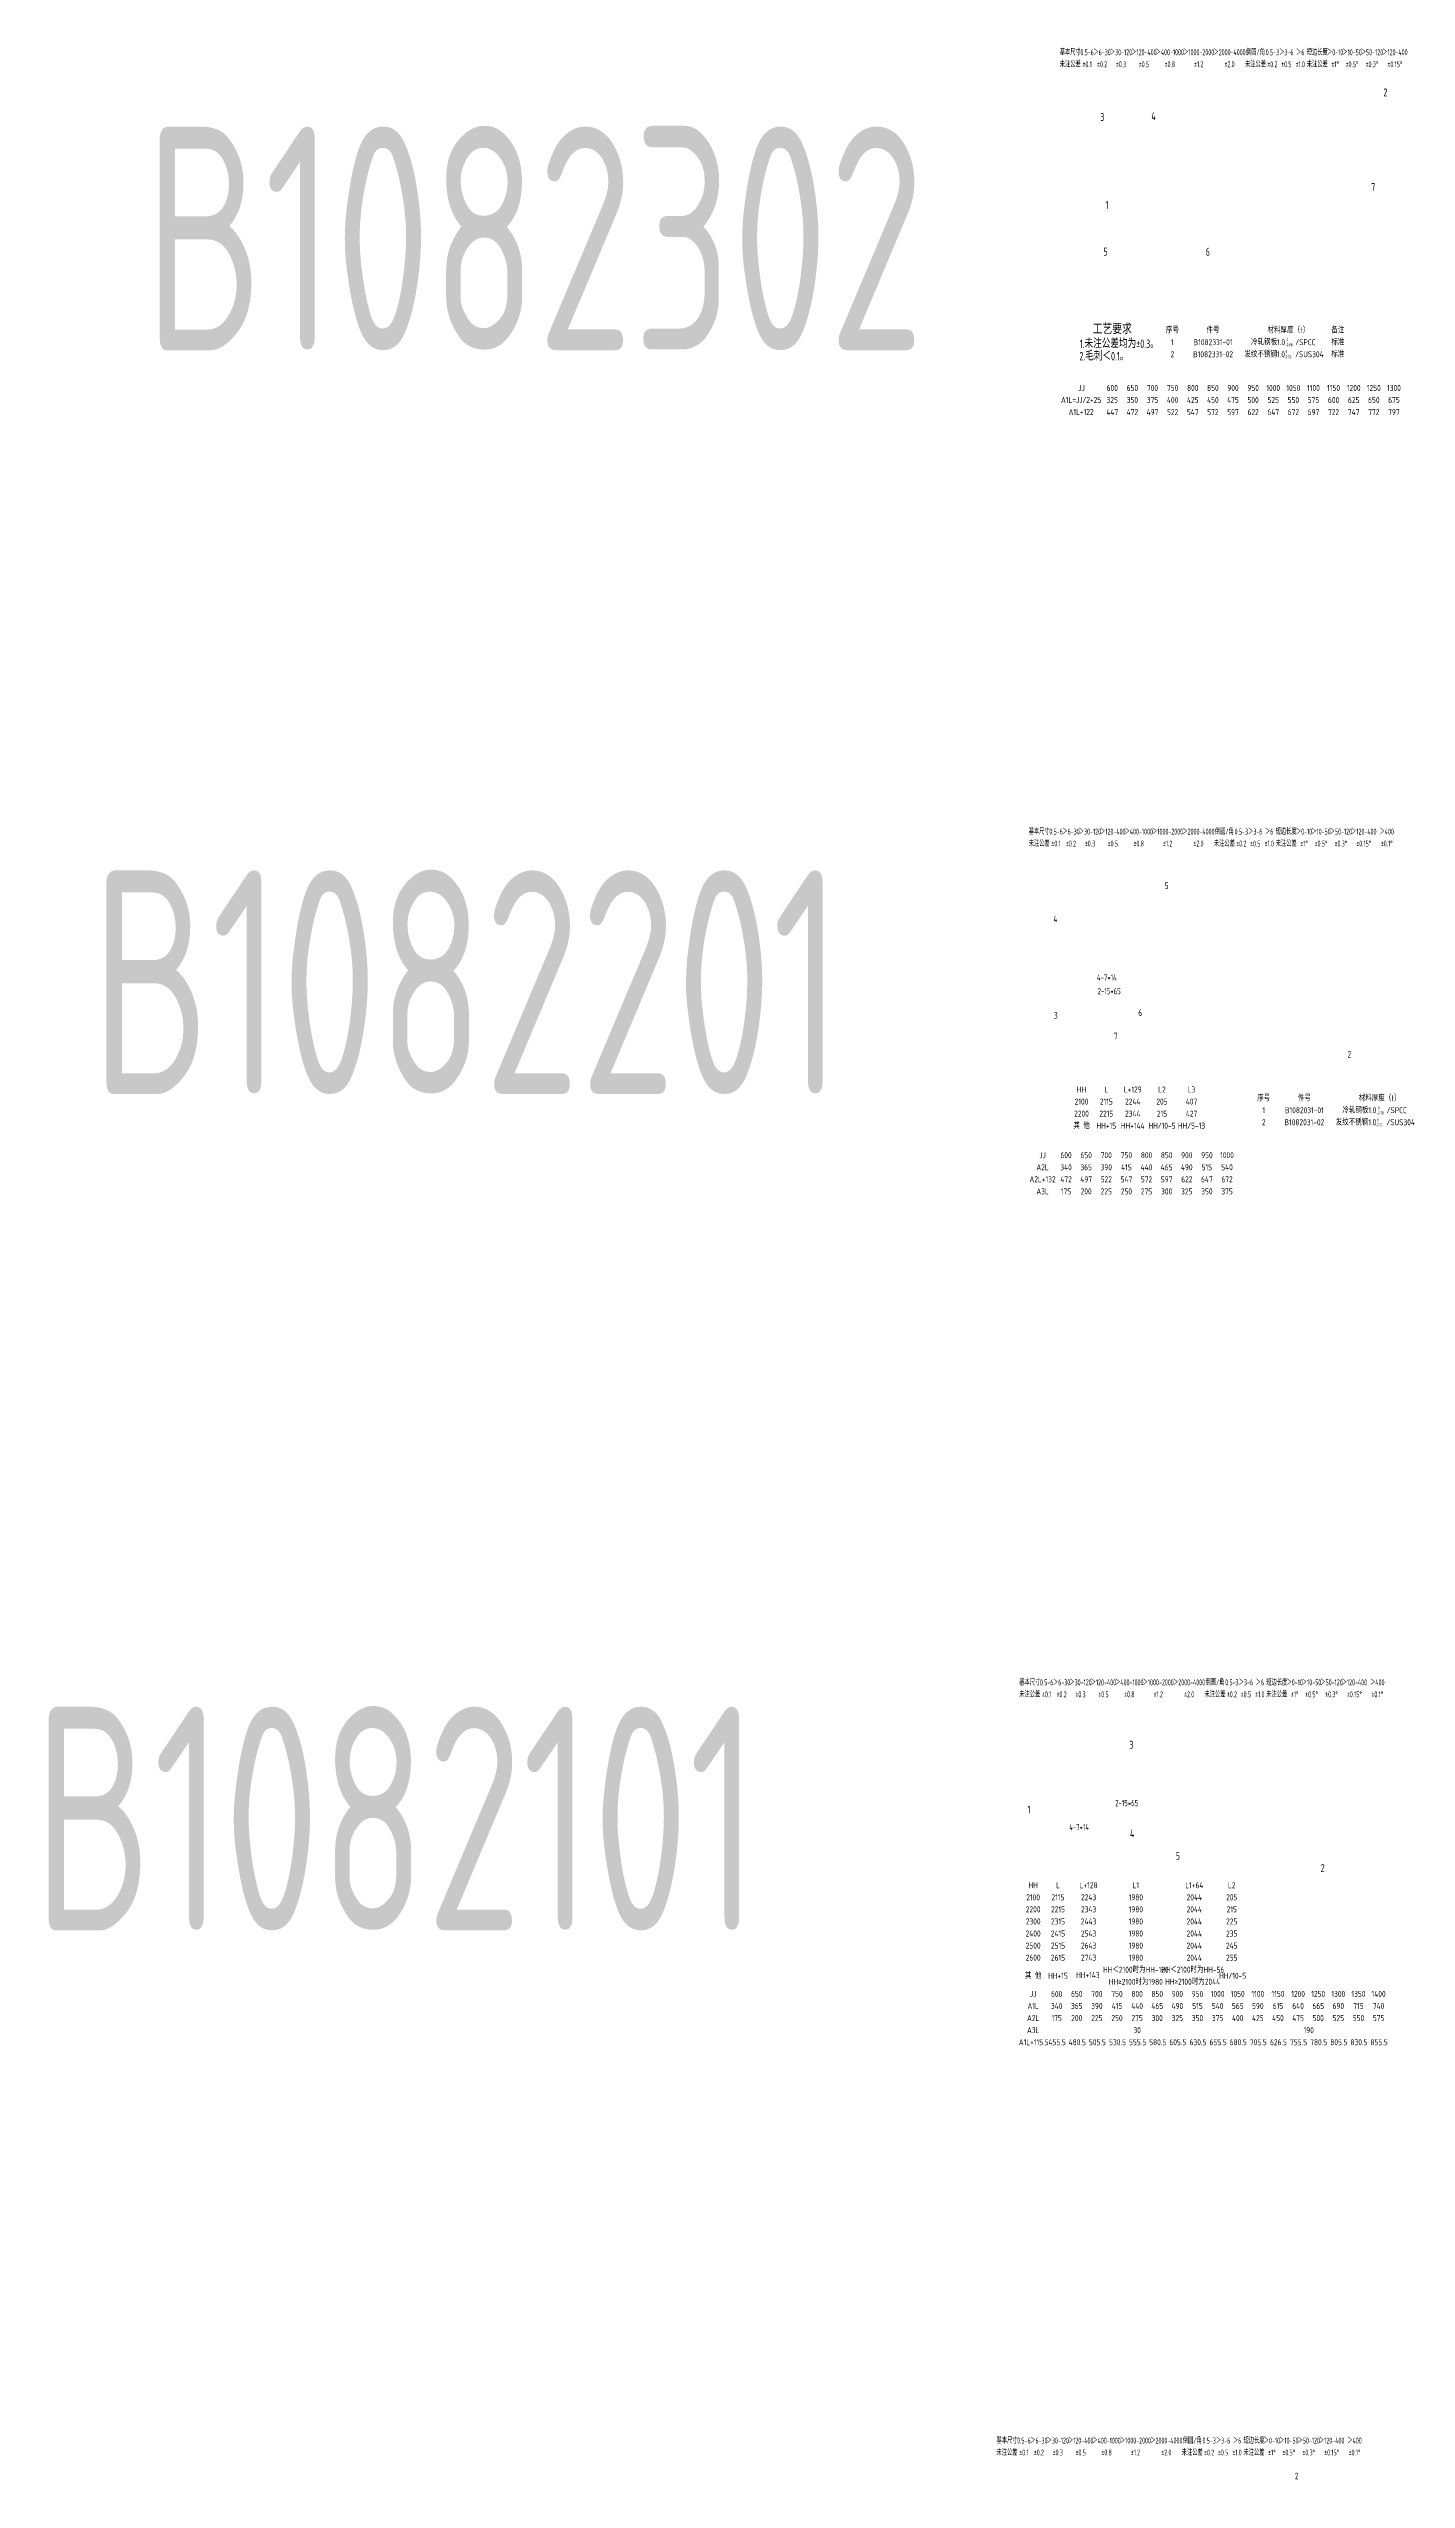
# Model space of a CAD drawing. Header units: inches. Extents: x 14216 to 120088, y -29410 to 23559.
# Drawn here: x 14291 to 20364, y -17464 to -6595 of the extents above; entities that cross this region are included whole.
import ezdxf
from ezdxf.enums import TextEntityAlignment as Align

# ---------------------------------------------------------------- set-up
doc = ezdxf.new("R2010")
doc.units = ezdxf.units.IN
doc.header["$LTSCALE"] = 0.3
doc.header["$MEASUREMENT"] = 0
for name, color, linetype in [('1粗实线', 4, 'Continuous'), ('2', 2, 'Continuous'), ('2细实线', 2, 'Continuous')]:
    doc.layers.add(name, color=color, linetype=linetype)
doc.layers.add('粗实线', color=7, linetype='Continuous', lineweight=30)
doc.styles.add('HZ', font='isocp2.shx', dxfattribs={"width": 0.7, "bigfont": 'hztxt.shx'})

msp = doc.modelspace()

# ---------------------------------------------------------------- texts
at = {"layer": '1粗实线', "color": 4, "style": 'HZ', "width": 0.8}
for s, p in [('2', (20261.535, -6808.451)), ('3', (18994.949, -6918.463)), ('4', (19223.518, -6915.218)), ('1', (19018.231, -7311.87)), ('7', (20206.486, -7232.315)), ('5', (19009.085, -7520.548)), ('6', (19466.41, -7521.243)), ('3', (19125, -14197.083)), ('1', (18669.633, -14486.432)), ('4', (19127.742, -14593.83)), ('5', (19332.244, -14693.407)), ('2', (19980.751, -14747.607))]:
    msp.add_text(s, height=35.64, dxfattribs=at).set_placement(p)
at = {"layer": '1粗实线', "color": 6, "char_height": 28, "attachment_point": 5, "style": 'HZ'}
for s, insert in [('\\A1;2-15*65', (19113.217, -14439.677)), ('\\A1;4-7*14', (18900.532, -14547.472))]:
    msp.add_mtext(s, dxfattribs=dict(at, insert=insert))
at = {"layer": '2', "color": 6, "style": 'HZ', "width": 0.75}
for s, p in [('1.未注公差均为±0.3。', (18903.956, -7933.876)), ('2.毛刺＜0.1。', (18901.81, -7989.271))]:
    msp.add_text(s, height=38, dxfattribs=at).set_placement(p)
at = {"layer": '2', "style": 'HZ', "width": 0.8}
for s, p in [('序号', (19317.933, -7853.65)), ('1', (19317.933, -7907.65)), ('B1082331-01', (19499.608, -7907.65)), ('件号', (19499.608, -7853.65)), ('冷轧钢板1.0   /SPCC', (19813.768, -7907.65)), ('材料厚度（t）', (19836.494, -7853.65)), ('标准', (20057.556, -7907.65)), ('备注', (20057.556, -7853.65)), ('2', (19317.933, -7961.65)), ('B1082331-02', (19499.608, -7961.65)), ('发纹不锈钢1.0   /SUS304 ', (19824.582, -7961.65)), ('标准', (20057.556, -7961.65)), ('2100', (18911.199, -11303.084)), ('HH', (18911.199, -11249.084)), ('2115', (19022.199, -11303.084)), ('L', (19022.199, -11249.084)), ('L+129', (19140.517, -11249.084)), ('2244', (19140.517, -11303.084)), ('205', (19271.199, -11303.084)), ('L2', (19271.199, -11249.084)), ('407', (19403.199, -11303.084)), ('L3', (19403.199, -11249.084)), ('序号', (19726.26, -11287.7)), ('件号', (19907.934, -11287.7)), ('材料厚度（t）', (20244.82, -11287.7)), ('其 他', (18911.199, -11411.084)), ('2200', (18911.199, -11357.084)), ('HH+15', (19022.199, -11411.084)), ('2215', (19022.199, -11357.084)), ('HH+144', (19140.517, -11411.084)), ('2344', (19140.517, -11357.084)), ('HH/10-5', (19271.199, -11411.084)), ('215', (19271.199, -11357.084)), ('HH/5-13', (19403.199, -11411.084)), ('427', (19403.199, -11357.084)), ('2', (19726.26, -11395.7)), ('1', (19726.26, -11341.7)), ('B1082031-02', (19907.934, -11395.7)), ('B1082031-01', (19907.934, -11341.7)), ('发纹不锈钢1.0   /SUS304 ', (20232.909, -11395.7)), ('冷轧钢板1.0   /SPCC', (20222.094, -11341.7)), ('2100', (18694.936, -14860.947)), ('HH', (18694.936, -14806.947)), ('2115', (18805.936, -14860.947)), ('L', (18805.936, -14806.947)), ('L+128', (18942.961, -14806.947)), ('2243', (18942.961, -14860.947)), ('1980', (19154.188, -14860.947)), ('L1', (19154.188, -14806.947)), ('L1+64', (19415.794, -14806.947)), ('2044', (19415.794, -14860.947)), ('205', (19583.188, -14860.947)), ('L2', (19583.188, -14806.947)), ('2300', (18694.936, -14968.947)), ('2200', (18694.936, -14914.947)), ('2315', (18805.936, -14968.947)), ('2215', (18805.936, -14914.947)), ('2443', (18942.961, -14968.947)), ('2343', (18942.961, -14914.947)), ('1980', (19154.188, -14914.947)), ('1980', (19154.188, -14968.947)), ('2044', (19415.794, -14914.947)), ('2044', (19415.794, -14968.947)), ('225', (19583.188, -14968.947)), ('215', (19583.188, -14914.947)), ('2400', (18694.936, -15022.947)), ('2500', (18694.936, -15076.947)), ('2415', (18805.936, -15022.947)), ('2515', (18805.936, -15076.947)), ('2543', (18942.961, -15022.947)), ('2643', (18942.961, -15076.947)), ('1980', (19154.188, -15022.947)), ('1980', (19154.188, -15076.947)), ('2044', (19415.794, -15022.947)), ('2044', (19415.794, -15076.947)), ('245', (19583.188, -15076.947)), ('235', (19583.188, -15022.947)), ('其 他', (18694.936, -15211.947)), ('2600', (18694.936, -15130.947)), ('HH+15', (18805.936, -15211.947)), ('2615', (18805.936, -15130.947)), ('HH+143', (18939.94, -15208.961)), ('2743', (18942.961, -15130.947)), ('HH＜2100时为HH-120', (19154.188, -15184.947)), ('1980', (19154.188, -15130.947)), ('HH＜2100时为HH-56', (19408.363, -15184.413)), ('2044', (19415.794, -15130.947)), ('HH/10-5', (19587.261, -15211.947)), ('255', (19583.188, -15130.947)), ('HH≥2100时为1980', (19154.188, -15238.947)), ('HH≥2100时为2044', (19408.363, -15238.413))]:
    msp.add_text(s, height=27, dxfattribs=at).set_placement(p, align=Align.MIDDLE_CENTER)
at = {"layer": '2', "color": 4, "style": 'HZ', "width": 0.7}
for s, p in [('5', (19283.087, -10352.829)), ('4', (18785.677, -10501.338)), ('3', (18788.249, -10932.431)), ('6', (19165.337, -10920.576)), ('7', (19056.583, -11024.859)), ('2', (20101.394, -11106.376)), ('2', (19865.995, -17463.705))]:
    msp.add_text(s, height=30, dxfattribs=at).set_placement(p)
at = {"layer": '2', "color": 6, "attachment_point": 5, "style": 'HZ'}
for s, insert, char_height in [('\\A1;B1082302', (16464.493, -7443.573), 1000), ('\\A1;B1082201', (16162.378, -10769.369), 1000), ('\\A1;4-7*14', (19024.33, -10748.322), 28), ('\\A1;2-15*65', (19034.953, -10809.336), 28), ('\\A1;B1082101', (15846.57, -14508.975), 1000)]:
    msp.add_mtext(s, dxfattribs=dict(at, insert=insert, char_height=char_height))
at = {"layer": '2', "char_height": 13.728, "attachment_point": 1, "style": 'HZ'}
for s, insert in [(' 0\\P-0.08', (19821.876, -7889.799)), (' 0\\P-0.06', (19817.268, -7943.315)), (' 0\\P-0.06', (20225.595, -11377.364)), (' 0\\P-0.08', (20230.202, -11323.848))]:
    msp.add_mtext(s, dxfattribs=dict(at, insert=insert))
at = {"layer": '2细实线', "linetype": 'ByBlock', "style": 'HZ', "width": 0.65}
for s, p in [('基本尺寸', (18860.616, -6611.434)), ('0.5-6', (18936.351, -6611.434)), ('＞6-30', (19003.176, -6611.434)), ('＞30-120', (19087.821, -6611.434)), ('＞120-400', (19190.286, -6611.434)), ('＞400-1000', (19306.116, -6611.434)), ('＞1000-2000', (19435.311, -6611.434)), ('＞2000-4000', (19573.416, -6611.434)), ('倒圆/角', (19689.246, -6611.434)), ('0.5-3', (19764.981, -6611.434)), ('＞3-6', (19827.351, -6611.434)), ('＞6', (19889.721, -6611.434)), ('短边长度', (19965.456, -6611.434)), ('＞0-10', (20045.646, -6611.434)), ('＞10-50', (20121.381, -6611.434)), ('＞50-120', (20210.481, -6611.434)), ('＞120-400', (20312.946, -6611.434)), ('未注公差', (18860.616, -6664.894)), ('%%p0.1', (18936.351, -6664.894)), ('%%p0.2', (19003.176, -6664.894)), ('%%p0.3', (19087.821, -6664.894)), ('%%p0.5', (19190.286, -6664.894)), ('%%p0.8', (19306.116, -6664.894)), ('%%p1.2', (19435.311, -6664.894)), ('%%p2.0', (19573.416, -6664.894)), ('未注公差', (19689.246, -6664.894)), ('%%p0.2', (19764.981, -6664.894)), ('%%p0.5', (19827.351, -6664.894)), ('%%p1.0', (19889.721, -6664.894)), ('未注公差', (19965.456, -6664.894)), ('%%p1%%d', (20045.646, -6664.894)), ('%%p0.5%%d', (20121.381, -6664.894)), ('%%p0.3%%d', (20210.481, -6664.894)), ('%%p0.15%%d', (20312.946, -6664.894)), ('基本尺寸', (18721.543, -10095.893)), ('0.5-6', (18797.278, -10095.893)), ('＞6-30', (18864.103, -10095.893)), ('＞30-120', (18948.748, -10095.893)), ('＞120-400', (19051.213, -10095.893)), ('＞400-1000', (19167.043, -10095.893)), ('＞1000-2000', (19296.238, -10095.893)), ('＞2000-4000', (19434.343, -10095.893)), ('倒圆/角', (19550.173, -10095.893)), ('0.5-3', (19625.908, -10095.893)), ('＞3-6', (19688.278, -10095.893)), ('＞6', (19750.648, -10095.893)), ('短边长度', (19826.383, -10095.893)), ('＞0-10', (19906.573, -10095.893)), ('＞10-50', (19982.308, -10095.893)), ('＞50-120', (20071.408, -10095.893)), ('＞120-400', (20173.873, -10095.893)), ('＞400', (20276.338, -10095.893)), ('未注公差', (18721.543, -10149.353)), ('%%p0.1', (18797.278, -10149.353)), ('%%p0.2', (18864.103, -10149.353)), ('%%p0.3', (18948.748, -10149.353)), ('%%p0.5', (19051.213, -10149.353)), ('%%p0.8', (19167.043, -10149.353)), ('%%p1.2', (19296.238, -10149.353)), ('%%p2.0', (19434.343, -10149.353)), ('未注公差', (19550.173, -10149.353)), ('%%p0.2', (19625.908, -10149.353)), ('%%p0.5', (19688.278, -10149.353)), ('%%p1.0', (19750.648, -10149.353)), ('未注公差', (19826.383, -10149.353)), ('%%p1%%d', (19906.573, -10149.353)), ('%%p0.5%%d', (19982.308, -10149.353)), ('%%p0.3%%d', (20071.408, -10149.353)), ('%%p0.15%%d', (20173.873, -10149.353)), ('%%p0.1%%d', (20276.338, -10149.353)), ('基本尺寸', (18679.486, -13900.071)), ('0.5-6', (18755.221, -13900.071)), ('＞6-30', (18822.046, -13900.071)), ('＞30-120', (18906.691, -13900.071)), ('＞120-400', (19009.156, -13900.071)), ('＞400-1000', (19124.986, -13900.071)), ('＞1000-2000', (19254.181, -13900.071)), ('＞2000-4000', (19392.286, -13900.071)), ('倒圆/角', (19508.116, -13900.071)), ('0.5-3', (19583.851, -13900.071)), ('＞3-6', (19646.221, -13900.071)), ('＞6', (19708.591, -13900.071)), ('短边长度', (19784.326, -13900.071)), ('＞0-10', (19864.516, -13900.071)), ('＞10-50', (19940.251, -13900.071)), ('＞50-120', (20029.351, -13900.071)), ('＞120-400', (20131.816, -13900.071)), ('＞400', (20234.281, -13900.071)), ('未注公差', (18679.486, -13953.531)), ('%%p0.1', (18755.221, -13953.531)), ('%%p0.2', (18822.046, -13953.531)), ('%%p0.3', (18906.691, -13953.531)), ('%%p0.5', (19009.156, -13953.531)), ('%%p0.8', (19124.986, -13953.531)), ('%%p1.2', (19254.181, -13953.531)), ('%%p2.0', (19392.286, -13953.531)), ('未注公差', (19508.116, -13953.531)), ('%%p0.2', (19583.851, -13953.531)), ('%%p0.5', (19646.221, -13953.531)), ('%%p1.0', (19708.591, -13953.531)), ('未注公差', (19784.326, -13953.531)), ('%%p1%%d', (19864.516, -13953.531)), ('%%p0.5%%d', (19940.251, -13953.531)), ('%%p0.3%%d', (20029.351, -13953.531)), ('%%p0.15%%d', (20131.816, -13953.531)), ('%%p0.1%%d', (20234.281, -13953.531)), ('基本尺寸', (18577.793, -17290.07)), ('0.5-6', (18653.528, -17290.07)), ('＞6-30', (18720.353, -17290.07)), ('＞30-120', (18804.998, -17290.07)), ('＞120-400', (18907.463, -17290.07)), ('＞400-1000', (19023.293, -17290.07)), ('＞1000-2000', (19152.488, -17290.07)), ('＞2000-4000', (19290.593, -17290.07)), ('倒圆/角', (19406.423, -17290.07)), ('0.5-3', (19482.158, -17290.07)), ('＞3-6', (19544.528, -17290.07)), ('＞6', (19606.898, -17290.07)), ('短边长度', (19682.633, -17290.07)), ('＞0-10', (19762.823, -17290.07)), ('＞10-50', (19838.558, -17290.07)), ('＞50-120', (19927.658, -17290.07)), ('＞120-400', (20030.123, -17290.07)), ('＞400', (20132.588, -17290.07)), ('未注公差', (18577.793, -17343.53)), ('%%p0.1', (18653.528, -17343.53)), ('%%p0.2', (18720.353, -17343.53)), ('%%p0.3', (18804.998, -17343.53)), ('%%p0.5', (18907.463, -17343.53)), ('%%p0.8', (19023.293, -17343.53)), ('%%p1.2', (19152.488, -17343.53)), ('%%p2.0', (19290.593, -17343.53)), ('未注公差', (19406.423, -17343.53)), ('%%p0.2', (19482.158, -17343.53)), ('%%p0.5', (19544.528, -17343.53)), ('%%p1.0', (19606.898, -17343.53)), ('未注公差', (19682.633, -17343.53)), ('%%p1%%d', (19762.823, -17343.53)), ('%%p0.5%%d', (19838.558, -17343.53)), ('%%p0.3%%d', (19927.658, -17343.53)), ('%%p0.15%%d', (20030.123, -17343.53)), ('%%p0.1%%d', (20132.588, -17343.53))]:
    msp.add_text(s, height=26.73, dxfattribs=at).set_placement(p, align=Align.MIDDLE_CENTER)
at = {"layer": '2细实线', "style": 'HZ', "width": 0.8}
for s, p in [('JJ', (18911.381, -8112.31)), ('600', (19048.724, -8112.31)), ('650', (19138.724, -8112.31)), ('700', (19228.724, -8112.31)), ('750', (19318.724, -8112.31)), ('800', (19408.724, -8112.31)), ('850', (19498.724, -8112.31)), ('900', (19588.724, -8112.31)), ('950', (19678.724, -8112.31)), ('1000', (19768.724, -8112.31)), ('1050', (19858.724, -8112.31)), ('1100', (19948.724, -8112.31)), ('1150', (20038.724, -8112.31)), ('1200', (20128.724, -8112.31)), ('1250', (20218.724, -8112.31)), ('1300', (20308.724, -8112.31)), ('A1L=JJ/2+25', (18909.265, -8165.889)), ('A1L+122', (18909.265, -8219.889)), ('447', (19048.724, -8220.31)), ('325', (19048.724, -8166.31)), ('472', (19138.724, -8220.31)), ('350', (19138.724, -8166.31)), ('497', (19228.724, -8220.31)), ('375', (19228.724, -8166.31)), ('400', (19318.724, -8166.31)), ('522', (19318.724, -8220.31)), ('425', (19408.724, -8166.31)), ('547', (19408.724, -8220.31)), ('450', (19498.724, -8166.31)), ('572', (19498.724, -8220.31)), ('475', (19588.724, -8166.31)), ('597', (19588.724, -8220.31)), ('500', (19678.724, -8166.31)), ('622', (19678.724, -8220.31)), ('647', (19768.724, -8220.31)), ('525', (19768.724, -8166.31)), ('550', (19858.724, -8166.31)), ('672', (19858.724, -8220.31)), ('697', (19948.724, -8220.31)), ('575', (19948.724, -8166.31)), ('722', (20038.724, -8220.31)), ('600', (20038.724, -8166.31)), ('747', (20128.724, -8220.31)), ('625', (20128.724, -8166.31)), ('650', (20218.724, -8166.31)), ('772', (20218.724, -8220.31)), ('797', (20308.724, -8220.31)), ('675', (20308.724, -8166.31)), ('A2L', (18736.993, -11596.769)), ('JJ', (18736.993, -11542.769)), ('340', (18841.993, -11596.769)), ('600', (18841.993, -11542.769)), ('365', (18931.993, -11596.769)), ('650', (18931.993, -11542.769)), ('390', (19021.993, -11596.769)), ('700', (19021.993, -11542.769)), ('750', (19111.993, -11542.769)), ('415', (19111.993, -11596.769)), ('440', (19201.993, -11596.769)), ('800', (19201.993, -11542.769)), ('465', (19291.993, -11596.769)), ('850', (19291.993, -11542.769)), ('490', (19381.993, -11596.769)), ('900', (19381.993, -11542.769)), ('950', (19471.993, -11542.769)), ('515', (19471.993, -11596.769)), ('1000', (19561.993, -11542.769)), ('540', (19561.993, -11596.769)), ('A2L+132', (18736.993, -11650.769)), ('A3L', (18736.993, -11704.769)), ('472', (18841.993, -11650.769)), ('175', (18841.993, -11704.769)), ('497', (18931.993, -11650.769)), ('200', (18931.993, -11704.769)), ('225', (19021.993, -11704.769)), ('522', (19021.993, -11650.769)), ('547', (19111.993, -11650.769)), ('250', (19111.993, -11704.769)), ('275', (19201.993, -11704.769)), ('572', (19201.993, -11650.769)), ('597', (19291.993, -11650.769)), ('300', (19291.993, -11704.769)), ('325', (19381.993, -11704.769)), ('622', (19381.993, -11650.769)), ('647', (19471.993, -11650.769)), ('350', (19471.993, -11704.769)), ('375', (19561.993, -11704.769)), ('672', (19561.993, -11650.769)), ('JJ', (18694.936, -15292.947)), ('600', (18799.936, -15292.947)), ('650', (18889.936, -15292.947)), ('700', (18979.936, -15292.947)), ('750', (19069.936, -15292.947)), ('800', (19159.936, -15292.947)), ('850', (19249.936, -15292.947)), ('900', (19339.936, -15292.947)), ('950', (19429.936, -15292.947)), ('1000', (19519.936, -15292.947)), ('1050', (19609.936, -15292.947)), ('1100', (19699.936, -15292.947)), ('1150', (19789.936, -15292.947)), ('1200', (19879.936, -15292.947)), ('1250', (19969.936, -15292.947)), ('1300', (20059.936, -15292.947)), ('1350', (20149.936, -15292.947)), ('1400', (20239.936, -15292.947)), ('A2L', (18694.936, -15400.947)), ('A1L', (18694.936, -15346.947)), ('340', (18799.936, -15346.947)), ('175', (18799.936, -15400.947)), ('365', (18889.936, -15346.947)), ('200', (18889.936, -15400.947)), ('390', (18979.936, -15346.947)), ('225', (18979.936, -15400.947)), ('250', (19069.936, -15400.947)), ('415', (19069.936, -15346.947)), ('440', (19159.936, -15346.947)), ('275', (19159.936, -15400.947)), ('465', (19249.936, -15346.947)), ('300', (19249.936, -15400.947)), ('490', (19339.936, -15346.947)), ('325', (19339.936, -15400.947)), ('350', (19429.936, -15400.947)), ('515', (19429.936, -15346.947)), ('375', (19519.936, -15400.947)), ('540', (19519.936, -15346.947)), ('565', (19609.936, -15346.947)), ('400', (19609.936, -15400.947)), ('425', (19699.936, -15400.947)), ('590', (19699.936, -15346.947)), ('450', (19789.936, -15400.947)), ('615', (19789.936, -15346.947)), ('475', (19879.936, -15400.947)), ('640', (19879.936, -15346.947)), ('665', (19969.936, -15346.947)), ('500', (19969.936, -15400.947)), ('690', (20059.936, -15346.947)), ('525', (20059.936, -15400.947)), ('550', (20149.936, -15400.947)), ('715', (20149.936, -15346.947)), ('740', (20239.936, -15346.947)), ('575', (20239.936, -15400.947)), ('A1L+115.5', (18697.196, -15508.947)), ('A3L', (18694.936, -15454.947)), ('455.5', (18802.196, -15508.947)), ('480.5', (18892.196, -15508.947)), ('505.5', (18982.196, -15508.947)), ('530.5', (19072.196, -15508.947)), ('555.5', (19162.196, -15508.947)), ('30', (19159.936, -15454.947)), ('580.5', (19252.196, -15508.947)), ('605.5', (19342.196, -15508.947)), ('630.5', (19432.196, -15508.947)), ('655.5', (19522.196, -15508.947)), ('680.5', (19612.196, -15508.947)), ('705.5', (19702.196, -15508.947)), ('626.5', (19792.196, -15508.947)), ('755.5', (19882.196, -15508.947)), ('190', (19927.433, -15454.947)), ('780.5', (19972.196, -15508.947)), ('805.5', (20062.196, -15508.947)), ('830.5', (20152.196, -15508.947)), ('855.5', (20242.196, -15508.947))]:
    msp.add_text(s, height=27, dxfattribs=at).set_placement(p, align=Align.MIDDLE_CENTER)
at = {"layer": '粗实线', "color": 3, "linetype": 'Continuous', "lineweight": -3, "style": 'HZ', "width": 0.7}
msp.add_text('工艺要求', height=48, dxfattribs=at).set_placement((18961.352, -7871.957))

doc.saveas('drawing.dxf')
